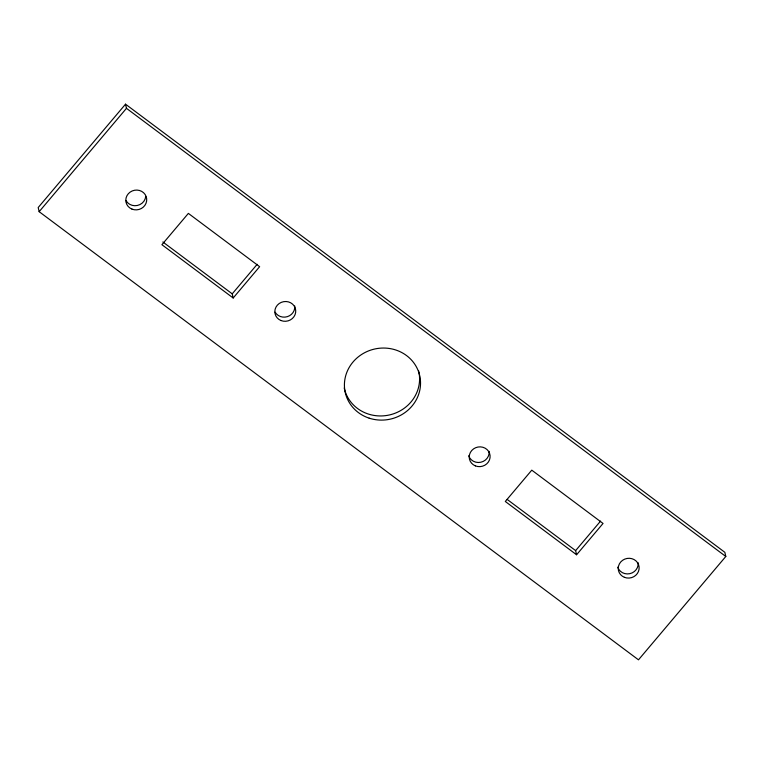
<?xml version="1.0" encoding="UTF-8"?>
<svg xmlns="http://www.w3.org/2000/svg" width="764" height="764" viewBox="0 0 764 764"><rect width="100%" height="100%" fill="white"/><g stroke="black" fill="none" stroke-linecap="round" stroke-linejoin="round"><path stroke-width="1.15" d="M125.516 104.171L38.2 207.531L39.155 211.685L638.484 659.829L725.8 556.469L724.845 552.315L125.516 104.171L126.471 108.326L725.8 556.469M39.155 211.685L126.471 108.326M233.182 297.998L161.911 244.7L188.364 213.385L259.636 266.674L233.182 297.998L232.227 293.844L257.172 264.306M576.581 554.769L505.31 501.48L531.773 470.156L603.044 523.455L576.581 554.769L575.636 550.615L600.58 521.086M162.856 241.968L232.227 293.844M507.21 499.455L575.636 550.615M294.742 305.992A10.486 9.865 -12.9 0 1 287.398 316.64A10.486 9.865 -12.9 0 1 275.126 312.17M145.723 196.501A10.486 9.865 -12.9 0 1 137.377 205.468A10.486 9.865 -12.9 0 1 126.098 200.731M418.577 370.731A38.171 35.918 -12.9 0 1 389.65 414.909A38.171 35.918 -12.9 0 1 344.211 387.969M489.122 451.343A10.486 9.865 -12.9 0 1 480.776 462.249A10.486 9.865 -12.9 0 1 468.714 455.745M638.141 562.772A10.486 9.865 -12.9 0 1 629.803 573.678A10.486 9.865 -12.9 0 1 617.742 567.174M280.99 320.536A10.486 9.865 -12.9 0 0 295.687 310.146A10.486 9.865 -12.9 0 0 279.175 303.528A10.486 9.865 -12.9 0 0 280.99 320.536M131.971 209.107A10.486 9.865 -12.9 0 0 146.669 198.716A10.486 9.865 -12.9 0 0 130.147 192.098A10.486 9.865 -12.9 0 0 131.971 209.107M369.155 418.156A38.171 35.918 -12.9 0 0 420.019 377.187A38.171 35.918 -12.9 0 0 358.259 356.893A38.171 35.918 -12.9 0 0 369.155 418.156M475.37 465.878A10.486 9.865 -12.9 0 0 490.068 455.497A10.486 9.865 -12.9 0 0 473.556 448.879A10.486 9.865 -12.9 0 0 475.37 465.878M624.398 577.317A10.486 9.865 -12.9 0 0 639.096 566.926A10.486 9.865 -12.9 0 0 622.574 560.308A10.486 9.865 -12.9 0 0 624.398 577.317"/></g></svg>
